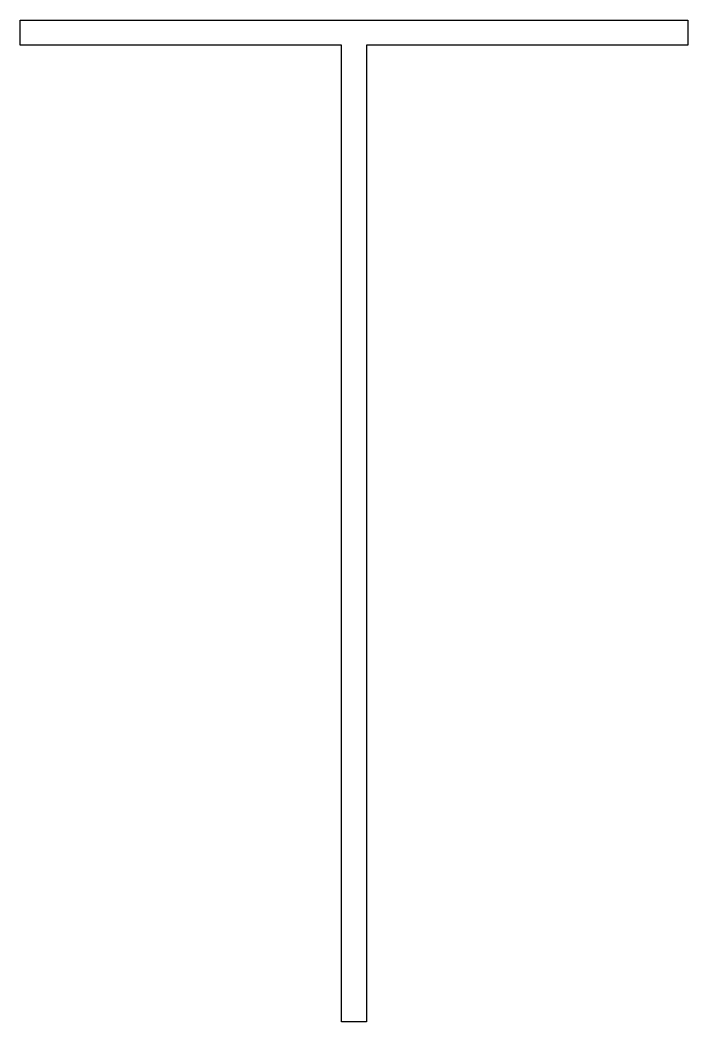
# Model space of a CAD drawing. Extents: x 150.1 to 190.1, y 177.8 to 237.8.
import ezdxf

# ---------------------------------------------------------------- set-up
doc = ezdxf.new("R2010")
doc.units = 0
doc.layers.add('ANA', color=220, linetype='CONTINUOUS')

msp = doc.modelspace()

# ---------------------------------------------------------------- linework, layer by layer
at = {"layer": 'ANA', "color": 0}
msp.add_lwpolyline([(190.109, 236.262), (170.859, 236.262), (170.859, 177.762), (169.359, 177.762), (169.359, 236.262), (150.109, 236.262), (150.109, 237.762), (190.109, 237.762)], close=True, dxfattribs=at)

doc.saveas('drawing.dxf')
